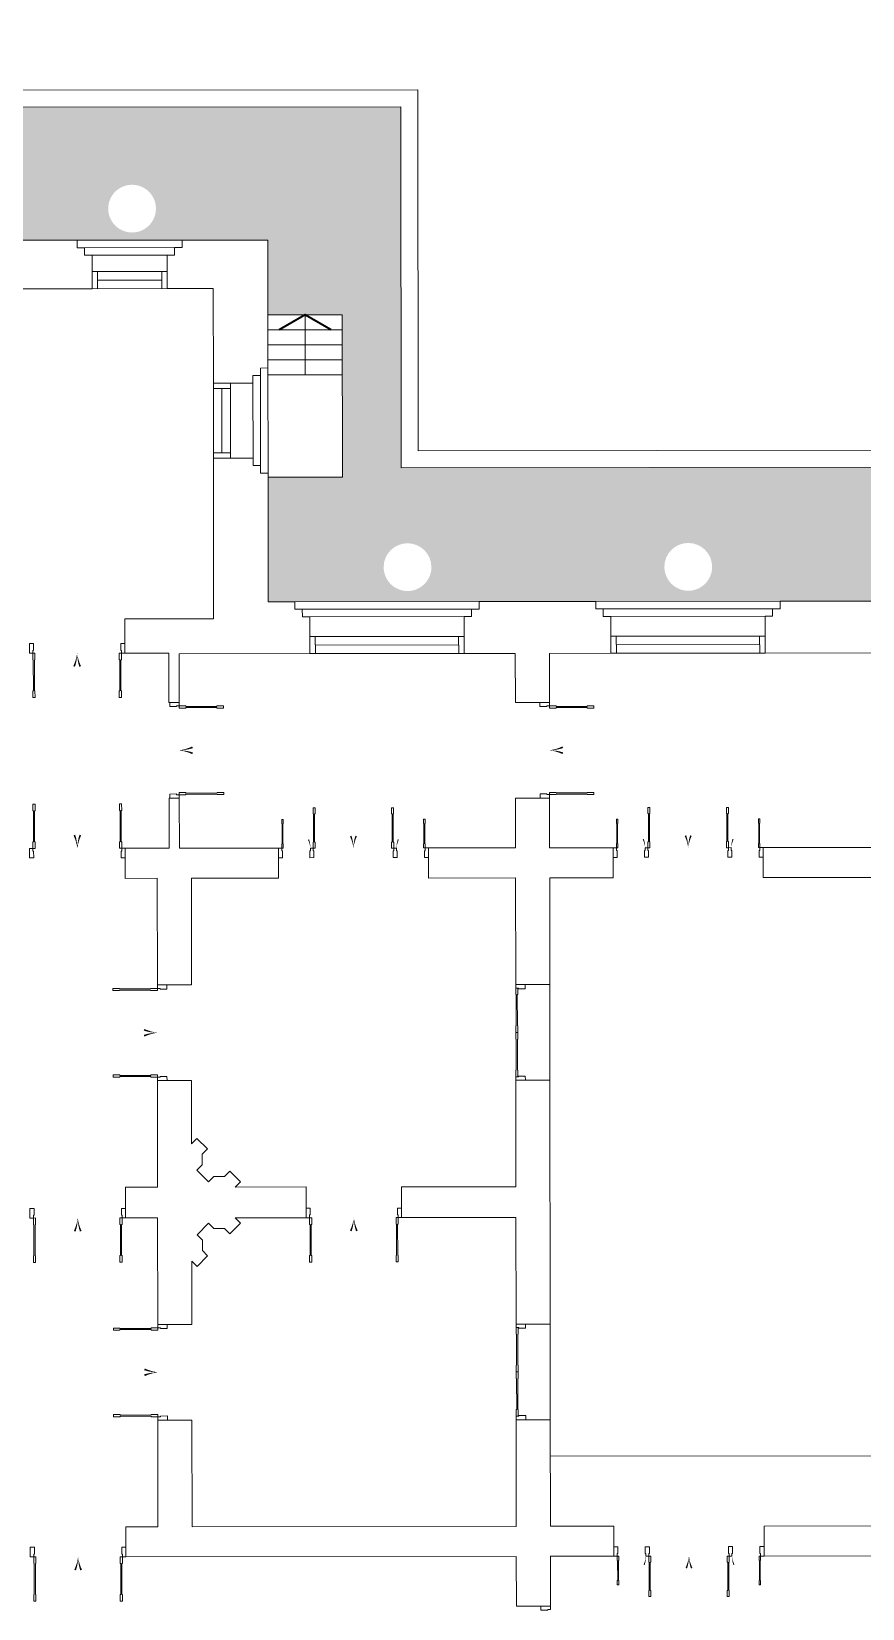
# Model space of a CAD drawing. Header units: millimetres. Extents: x 930469 to 1523124, y -120375 to 411163.
# Drawn here: x 1319202 to 1331376, y 131265 to 154369 of the extents above; entities that cross this region are included whole.
import ezdxf

# ---------------------------------------------------------------- set-up
doc = ezdxf.new("R2010")
doc.units = ezdxf.units.MM
doc.layers.get('0').update_dxf_attribs({"color": 8, "lineweight": 0})
for name, color, linetype, lineweight in [('Dia vat', 8, 'Continuous', 0), ('Xref Landscape 48lythuongkiet 2020 06 01$0$!Chen', 8, 'Continuous', 0), ('Xref Landscape 48lythuongkiet 2020 06 01$0$!Cua nhat', 8, 'Continuous', 0), ('Xref Landscape 48lythuongkiet 2020 06 01$0$1', 8, 'Continuous', 0), ('Xref Landscape 48lythuongkiet 2020 06 01$0$HATCH', 8, 'Continuous', 0), ('Xref Landscape 48lythuongkiet 2020 06 01$0$MANH', 8, 'Continuous', 0), ('Xref Landscape 48lythuongkiet 2020 06 01$0$NETTHAY', 8, 'Continuous', 0)]:
    doc.layers.add(name, color=color, linetype=linetype, lineweight=lineweight)

# ---------------------------------------------------------------- blocks, each defined once
blk = doc.blocks.new('Xref Landscape 48lythuongkiet 2020 06 01$0$45 LTK')
at = {"layer": 'Xref Landscape 48lythuongkiet 2020 06 01$0$HATCH'}
h = blk.add_hatch(dxfattribs=at)
h.set_pattern_fill('OPGACH04', color=256, scale=80, style=0)
h.set_pattern_definition([(45, (-747057.98, 478711.1), (4e-14, 452.54834), [960, -320]), (135, (-746831.7, 478937.38), (4e-14, 452.54834), [960, -320])])
h.paths.add_polyline_path([(14930, 30195), (12580, 30195), (12580, 28995), (14930, 28995)])
h.paths.add_polyline_path([(12580, 30195), (11600, 30195), (11600, 28995), (12580, 28995)])
h.paths.add_polyline_path([(11600, 30195), (8830, 30195), (8830, 28995), (10793, 28995, -0.311722), (11191, 28995), (11600, 28995)])
h.paths.add_polyline_path([(8830, 30195), (3500, 30195), (3500, 28995), (6296, 28995, -0.311722), (6694, 28995), (8830, 28995)])
h.paths.add_polyline_path([(3500, 30195), (400, 30195), (400, 28995), (1848, 28995, -0.311722), (2246, 28995), (3500, 28995)])
h.paths.add_polyline_path([(400, 30195), (-1950, 30195), (-1950, 28995), (400, 28995)])
h.paths.add_polyline_path([(400, 28995), (-1950, 28995), (-1950, 27890), (0, 27890), (0, 28245), (400, 28245)])
h.paths.add_polyline_path([(1697, 28707, -0.246425), (1848, 28995), (400, 28995), (400, 28245), (1255, 28245), (2795, 28245), (3500, 28245), (3500, 28995), (2246, 28995, -0.246425), (2397, 28707, -1)])
h.paths.add_polyline_path([(6145, 28707, -0.246425), (6296, 28995), (3500, 28995), (3500, 28245), (5140, 28245), (7840, 28245), (8830, 28245), (8830, 28995), (6694, 28995, -0.246425), (6845, 28707, -1)])
h.paths.add_polyline_path([(10793, 28995), (8830, 28995), (8830, 28245), (10185, 28245), (11600, 28245), (11600, 28995), (11191, 28995, -0.246425), (11342, 28707, -1), (10642, 28707, -0.246425)])
h.paths.add_polyline_path([(14930, 28995), (12580, 28995), (12580, 28245), (12980, 28245), (12980, 27890), (14930, 27890)])
h.paths.add_polyline_path([(12580, 28995), (11600, 28995), (11600, 28245), (11725, 28245), (12580, 28245)])
h.paths.add_polyline_path([(14930, 27890), (12980, 27890), (12980, 27150), (14070, 27150), (14070, 24770), (12980, 24770), (12980, 22945), (13370, 22945), (16070, 22945), (16940, 22945), (16940, 24905), (14930, 24905)])
h.paths.add_polyline_path([(15372, 23450, -1), (14672, 23450, -1)], flags=16)
h.paths.add_polyline_path([(0, 27890), (-1950, 27890), (-1950, 22445), (-1500, 22445), (-1500, 24515), (-1280, 24515), (-1280, 24295), (0, 24295), (0, 26110)])
h.paths.add_polyline_path([(-141, 25173, -1), (-841, 25173, -1)], flags=16)
h.paths.add_polyline_path([(-1500, 22445), (-1950, 22445), (-1950, 19115), (-1500, 19115)])
h.paths.add_polyline_path([(0, 17235), (-1280, 17235), (-1280, 17015), (-1500, 17015), (-1500, 19115), (-1950, 19115), (-1950, 14145), (0, 14145), (0, 15282)])
h.paths.add_polyline_path([(0, 14145), (-1950, 14145), (-1950, 9175), (-1500, 9175), (-1500, 11275), (-1280, 11275), (-1280, 11055), (0, 11055), (0, 13007)])
h.paths.add_polyline_path([(-1500, 9175), (-1950, 9175), (-1950, 5845), (-1500, 5845)])
h.paths.add_polyline_path([(0, 2135), (0, 3995), (-1280, 3995), (-1280, 3775), (-1500, 3775), (-1500, 5845), (-1950, 5845), (-1950, 355), (0, 355)])
h.paths.add_polyline_path([(-841, 3105, -1), (-141, 3105, -1)], flags=16)
h.paths.add_polyline_path([(400, 0), (0, 0), (0, 355), (-1950, 355), (-1950, -1950), (400, -1950)])
h.paths.add_polyline_path([(3500, 0), (2795, 0), (1255, 0), (400, 0), (400, -1950), (3500, -1950)])
h.paths.add_polyline_path([(8830, 0), (7840, 0), (5140, 0), (3500, 0), (3500, -1950), (8830, -1950)])
h.paths.add_polyline_path([(11600, 0), (10185, 0), (8830, 0), (8830, -1950), (11600, -1950)])
h.paths.add_polyline_path([(12580, 0), (11725, 0), (11600, 0), (11600, -1950), (12580, -1950)])
h.paths.add_polyline_path([(14845, 355), (12980, 355), (12980, 0), (12580, 0), (12580, -1950), (14845, -1950)])
h.paths.add_polyline_path([(14845, 3395), (16940, 3395), (16940, 4145), (13590, 4145), (13590, 5345), (13370, 5345), (12980, 5345), (12980, 3415), (12980, 1875), (12980, 355), (14845, 355)])
h.paths.add_polyline_path([(21095, 5345), (20480, 5345), (17780, 5345), (17120, 5345), (17120, 4145), (16940, 4145), (16940, 3395), (21095, 3395)])
h.paths.add_polyline_path([(25570, 5345), (24750, 5345), (22050, 5345), (21095, 5345), (21095, 3395), (25680, 3395), (25680, 4145), (25570, 4145)])
h.paths.add_polyline_path([(30700, 5345), (29100, 5345), (29100, 4145), (25680, 4145), (25680, 3395), (28750, 3395), (28750, 355), (30700, 355)])
h.paths.add_polyline_path([(21095, 24905), (16940, 24905), (16940, 22945), (17780, 22945), (20480, 22945), (21095, 22945)])
h.paths.add_polyline_path([(19485, 23450, -1), (18785, 23450, -1)], flags=16)
h.paths.add_polyline_path([(25680, 24905), (21095, 24905), (21095, 22945), (22050, 22945), (24750, 22945), (25680, 22945)])
h.paths.add_polyline_path([(23755, 23450, -1), (23055, 23450, -1)], flags=16)
h.paths.add_polyline_path([(28240, 25845), (29455, 25845), (29455, 26265), (29455, 27805), (29455, 27890), (27505, 27890), (27505, 24905), (25680, 24905), (25680, 22945), (26320, 22945), (29020, 22945), (29455, 22945), (29455, 23465), (28240, 23465)])
h.paths.add_polyline_path([(27465, 23450, -1), (26765, 23450, -1)], flags=16)
h.paths.add_polyline_path([(28662, 27041, -1), (29362, 27041, -1)], flags=16)
h.paths.add_polyline_path([(29455, 28995), (27505, 28995), (27505, 27890), (29455, 27890)])
h.paths.add_polyline_path([(29930, 30595), (29710, 30595), (29710, 30815), (30915, 30815), (30915, 31265), (27505, 31265), (27505, 28995), (29455, 28995), (29455, 29315), (29930, 29315)])
h.paths.add_polyline_path([(34490, 31265), (30915, 31265), (30915, 30815), (34490, 30815)])
h.paths.add_polyline_path([(38030, 31265), (34490, 31265), (34490, 30815), (35020, 30815), (35020, 30595), (34800, 30595), (34800, 29315), (35005, 29315), (36945, 29315), (38030, 29315)])
h.paths.add_polyline_path([(36325, 29763, -1), (35625, 29763, -1)], flags=16)
h.paths.add_polyline_path([(41905, 31265), (38030, 31265), (38030, 29315), (38885, 29315), (40825, 29315), (41905, 29315)])
h.paths.add_polyline_path([(40205, 29763, -1), (39505, 29763, -1)], flags=16)
h.paths.add_polyline_path([(45235, 30595), (45015, 30595), (45015, 30815), (45546, 30815), (45546, 31265), (41905, 31265), (41905, 29315), (42811, 29315), (44751, 29315), (45235, 29315)])
h.paths.add_polyline_path([(44130, 29763, -1), (43431, 29763, -1)], flags=16)
h.paths.add_polyline_path([(14762, 23182), (15271, 23182), (15271, 23707), (14762, 23707)], flags=24)
h.paths.add_polyline_path([(14115, 26847), (14115, 27543), (14445, 27543), (14445, 26847)], flags=24)
h.paths.add_polyline_path([(14115, 25263), (14115, 25927), (14445, 25927), (14445, 25263)], flags=24)
h.paths.add_polyline_path([(14115, 23647), (14115, 24343), (14445, 24343), (14445, 23647)], flags=24)
h.paths.add_polyline_path([(-808, 24905), (-177, 24905), (-177, 25430), (-808, 25430)], flags=24)
h.paths.add_polyline_path([(-988, 16011), (-292, 16011), (-292, 15681), (-988, 15681)], flags=24)
h.paths.add_polyline_path([(-1671, 15557), (-1109, 15557), (-1109, 15227), (-1671, 15227)], flags=24)
h.paths.add_polyline_path([(-2006, 16011), (-1444, 16011), (-1444, 15681), (-2006, 15681)], flags=9)
edge = h.paths.add_edge_path(flags=24)
edge.add_line((-808, 2837), (-177, 2837))
edge.add_line((-177, 2837), (-177, 3362))
edge.add_line((-177, 3362), (-808, 3362))
edge.add_line((-808, 3362), (-808, 2837))
h.paths.add_polyline_path([(13732, 685), (13732, 1415), (14062, 1415), (14062, 685)], flags=24)
h.paths.add_polyline_path([(13732, 3355), (13732, 4085), (14062, 4085), (14062, 3355)], flags=24)
h.paths.add_polyline_path([(30644, 2585), (31206, 2585), (31206, 2255), (30644, 2255)], flags=9)
h.paths.add_polyline_path([(18875, 23182), (19383, 23182), (19383, 23707), (18875, 23707)], flags=24)
h.paths.add_polyline_path([(23145, 23182), (23653, 23182), (23653, 23707), (23145, 23707)], flags=24)
h.paths.add_polyline_path([(26855, 23182), (27363, 23182), (27363, 23707), (26855, 23707)], flags=24)
h.paths.add_polyline_path([(28695, 26773), (29323, 26773), (29323, 27298), (28695, 27298)], flags=24)
h.paths.add_polyline_path([(27610, 26847), (27610, 27543), (27940, 27543), (27940, 26847)], flags=24)
h.paths.add_polyline_path([(27610, 25263), (27610, 25927), (27940, 25927), (27940, 25263)], flags=24)
h.paths.add_polyline_path([(27610, 23647), (27610, 24343), (27940, 24343), (27940, 23647)], flags=24)
h.paths.add_polyline_path([(35659, 29495), (36289, 29495), (36289, 30020), (35659, 30020)], flags=24)
h.paths.add_polyline_path([(39539, 29495), (40169, 29495), (40169, 30020), (39539, 30020)], flags=24)
h.paths.add_polyline_path([(43464, 29495), (44095, 29495), (44095, 30020), (43464, 30020)], flags=24)
at = {"layer": 'Xref Landscape 48lythuongkiet 2020 06 01$0$!Chen'}
for points in [[(10136, 22000, 26, 0, 0.07793), (10180, 22195, 0, 0, -0.398716), (9562, 21545, 0, 0, -0.414214)], [(10224, 22000, 26, 0, -0.07793), (10180, 22195, 0, 0, 0.398716), (10797, 21545, 0, 0, 0.414214)], [(11870, 20814, 26, 0, -0.07793), (11675, 20770, 0, 0, 0.398716), (12325, 21387, 0, 0, 0.414214)], [(17295, 20809, 26, 0, -0.07793), (17100, 20765, 0, 0, 0.398716), (17750, 21382, 0, 0, 0.414214)], [(11870, 20726, 26, 0, 0.07793), (11675, 20770, 0, 0, -0.398716), (12325, 20152, 0, 0, -0.414214)], [(17295, 20721, 26, 0, 0.07793), (17100, 20765, 0, 0, -0.398716), (17750, 20147, 0, 0, -0.414214)], [(10136, 19530, 26, 0, -0.07793), (10180, 19335, 0, 0, 0.398716), (9562, 19985, 0, 0, 0.414214)], [(10224, 19530, 26, 0, 0.07793), (10180, 19335, 0, 0, -0.398716), (10797, 19985, 0, 0, -0.414214)], [(14185, 19512, 23.6, 0, -0.07793), (14225, 19335, 0, 0, 0.398716), (13664, 19925, 0, 0, 0.414214)], [(14265, 19512, 23.6, 0, 0.07793), (14225, 19335, 0, 0, -0.398716), (14785, 19925, 0, 0, -0.414214)], [(19090, 19512, 23.6, 0, -0.07793), (19130, 19335, 0, 0, 0.398716), (18569, 19925, 0, 0, 0.414214)], [(19170, 19512, 23.6, 0, 0.07793), (19130, 19335, 0, 0, -0.398716), (19690, 19925, 0, 0, -0.414214)], [(13567, 19461, 16.8, 0, -0.07793), (13595, 19335, 0, 0, 0.398716), (13196, 19755, 0, 0, 0.414214)], [(14883, 19461, 16.8, 0, 0.07793), (14855, 19335, 0, 0, -0.398716), (15254, 19755, 0, 0, -0.414214)], [(18472, 19461, 16.8, 0, -0.07793), (18500, 19335, 0, 0, 0.398716), (18101, 19755, 0, 0, 0.414214)], [(19788, 19461, 16.8, 0, 0.07793), (19760, 19335, 0, 0, -0.398716), (20159, 19755, 0, 0, -0.414214)], [(11155, 16676, 26, 0, 0.07793), (11350, 16632, 0, 0, -0.398716), (10700, 17250, 0, 0, -0.414214)], [(11155, 16589, 26, 0, -0.07793), (11350, 16632, 0, 0, 0.398716), (10700, 16015, 0, 0, 0.414214)], [(10136, 13725, 26, 0, 0.07793), (10180, 13920, 0, 0, -0.398716), (9562, 13270, 0, 0, -0.414214)], [(10224, 13725, 26, 0, -0.07793), (10180, 13920, 0, 0, 0.398716), (10797, 13270, 0, 0, 0.414214)], [(14181, 13725, 26, 0, 0.07793), (14225, 13920, 0, 0, -0.398716), (13608, 13270, 0, 0, -0.414214)], [(14269, 13725, 26, 0, -0.07793), (14225, 13920, 0, 0, 0.398716), (14843, 13270, 0, 0, 0.414214)], [(11155, 11701, 26, 0, 0.07793), (11350, 11657, 0, 0, -0.398716), (10700, 12275, 0, 0, -0.414214)], [(11155, 11614, 26, 0, -0.07793), (11350, 11657, 0, 0, 0.398716), (10700, 11040, 0, 0, 0.414214)], [(10136, 8760, 26, 0, 0.07793), (10180, 8955, 0, 0, -0.398716), (9562, 8305, 0, 0, -0.414214)], [(10224, 8760, 26, 0, -0.07793), (10180, 8955, 0, 0, 0.398716), (10797, 8305, 0, 0, 0.414214)], [(18472, 8829, 16.8, 0, 0.07793), (18500, 8955, 0, 0, -0.398716), (18101, 8535, 0, 0, -0.414214)], [(19090, 8778, 23.6, 0, 0.07793), (19130, 8955, 0, 0, -0.398716), (18569, 8365, 0, 0, -0.414214)], [(19170, 8778, 23.6, 0, -0.07793), (19130, 8955, 0, 0, 0.398716), (19690, 8365, 0, 0, 0.414214)], [(19788, 8829, 16.8, 0, -0.07793), (19760, 8955, 0, 0, 0.398716), (20159, 8535, 0, 0, 0.414214)]]:
    blk.add_lwpolyline(points, format="xyseb", dxfattribs=at)
at = {"layer": 'Xref Landscape 48lythuongkiet 2020 06 01$0$!Cua nhat'}
for p, q in [((10880, 22335), (10880, 22195)), ((11535, 21470), (11675, 21470)), ((16960, 20065), (17100, 20065)), ((10880, 19195), (10880, 19335)), ((13585, 19295), (13585, 19195)), ((13585, 19295), (13595, 19295)), ((13585, 19195), (13645, 19195)), ((13635, 19335), (13595, 19335)), ((13595, 19295), (13595, 19335)), ((13635, 19295), (13635, 19335)), ((13645, 19295), (13635, 19295)), ((13645, 19195), (13645, 19295)), ((14805, 19195), (14805, 19295)), ((14805, 19295), (14815, 19295)), ((14865, 19195), (14805, 19195)), ((14815, 19295), (14815, 19335)), ((14815, 19335), (14855, 19335)), ((14855, 19295), (14855, 19335)), ((14865, 19295), (14855, 19295)), ((14865, 19295), (14865, 19195)), ((18490, 19295), (18490, 19195)), ((18490, 19295), (18500, 19295)), ((18490, 19195), (18550, 19195)), ((18540, 19335), (18500, 19335)), ((18500, 19295), (18500, 19335)), ((18540, 19295), (18540, 19335)), ((18550, 19295), (18540, 19295)), ((18550, 19195), (18550, 19295)), ((19710, 19195), (19710, 19295)), ((19710, 19295), (19720, 19295)), ((19770, 19195), (19710, 19195)), ((19720, 19295), (19720, 19335)), ((19720, 19335), (19760, 19335)), ((19760, 19295), (19760, 19335)), ((19770, 19295), (19760, 19295)), ((19770, 19295), (19770, 19195)), ((11490, 17332), (11350, 17332)), ((16740, 17332), (16600, 17332)), ((10880, 14060), (10880, 13920)), ((14925, 14060), (14925, 13920)), ((11490, 12357), (11350, 12357)), ((16740, 12357), (16600, 12357)), ((10880, 9095), (10880, 8955)), ((18490, 8995), (18490, 9095)), ((18490, 9095), (18550, 9095)), ((18550, 9095), (18550, 8995)), ((19770, 9095), (19710, 9095)), ((19710, 9095), (19710, 8995)), ((19770, 8995), (19770, 9095)), ((18490, 8995), (18500, 8995)), ((18500, 8995), (18500, 8955)), ((18540, 8955), (18500, 8955)), ((18550, 8995), (18540, 8995)), ((18540, 8995), (18540, 8955)), ((19710, 8995), (19720, 8995)), ((19720, 8995), (19720, 8955)), ((19720, 8955), (19760, 8955)), ((19770, 8995), (19760, 8995)), ((19760, 8995), (19760, 8955)), ((16960, 8225), (17100, 8225))]:
    blk.add_line(p, q, dxfattribs=at)
for points in [[(9480, 22195), (9480, 22335), (9540, 22335), (9540, 22235), (9530, 22235), (9530, 22195)], [(9562, 21545), (9562, 21642), (9554, 21642), (9554, 22097), (9562, 22097), (9562, 22195), (9530, 22195), (9530, 22097), (9538, 22097), (9538, 21642), (9530, 21642), (9530, 21545)], [(10797, 21545), (10797, 21642), (10806, 21642), (10806, 22097), (10797, 22097), (10797, 22195), (10830, 22195), (10830, 22097), (10822, 22097), (10822, 21642), (10830, 21642), (10830, 21545)], [(10880, 22195), (10880, 22335), (10820, 22335), (10820, 22235), (10830, 22235), (10830, 22195)], [(11675, 21470), (11535, 21470), (11535, 21410), (11635, 21410), (11635, 21420), (11675, 21420)], [(12325, 21387), (12227, 21387), (12227, 21396), (11772, 21396), (11772, 21387), (11675, 21387), (11675, 21420), (11772, 21420), (11772, 21412), (12227, 21412), (12227, 21420), (12325, 21420)], [(17100, 21465), (16960, 21465), (16960, 21405), (17060, 21405), (17060, 21415), (17100, 21415)], [(17750, 21382), (17652, 21382), (17652, 21391), (17197, 21391), (17197, 21382), (17100, 21382), (17100, 21415), (17197, 21415), (17197, 21407), (17652, 21407), (17652, 21415), (17750, 21415)], [(11675, 20070), (11535, 20070), (11535, 20130), (11635, 20130), (11635, 20120), (11675, 20120)], [(12325, 20152), (12227, 20152), (12227, 20144), (11772, 20144), (11772, 20152), (11675, 20152), (11675, 20120), (11772, 20120), (11772, 20128), (12227, 20128), (12227, 20120), (12325, 20120)], [(17100, 20065), (16960, 20065), (16960, 20125), (17060, 20125), (17060, 20115), (17100, 20115)], [(17750, 20147), (17652, 20147), (17652, 20139), (17197, 20139), (17197, 20147), (17100, 20147), (17100, 20115), (17197, 20115), (17197, 20123), (17652, 20123), (17652, 20115), (17750, 20115)], [(9562, 19985), (9562, 19887), (9554, 19887), (9554, 19432), (9562, 19432), (9562, 19335), (9530, 19335), (9530, 19432), (9538, 19432), (9538, 19887), (9530, 19887), (9530, 19985)], [(10797, 19985), (10797, 19887), (10806, 19887), (10806, 19432), (10797, 19432), (10797, 19335), (10830, 19335), (10830, 19432), (10822, 19432), (10822, 19887), (10830, 19887), (10830, 19985)], [(13664, 19925), (13664, 19836), (13657, 19836), (13657, 19423), (13664, 19423), (13664, 19335), (13635, 19335), (13635, 19423), (13642, 19423), (13642, 19836), (13635, 19836), (13635, 19925)], [(14785, 19925), (14785, 19836), (14793, 19836), (14793, 19423), (14785, 19423), (14785, 19335), (14815, 19335), (14815, 19423), (14808, 19423), (14808, 19836), (14815, 19836), (14815, 19925)], [(18569, 19925), (18569, 19836), (18562, 19836), (18562, 19423), (18569, 19423), (18569, 19335), (18540, 19335), (18540, 19423), (18547, 19423), (18547, 19836), (18540, 19836), (18540, 19925)], [(19690, 19925), (19690, 19836), (19698, 19836), (19698, 19423), (19690, 19423), (19690, 19335), (19720, 19335), (19720, 19423), (19713, 19423), (19713, 19836), (19720, 19836), (19720, 19925)], [(13196, 19755), (13196, 19692), (13191, 19692), (13191, 19398), (13196, 19398), (13196, 19335), (13175, 19335), (13175, 19398), (13180, 19398), (13180, 19692), (13175, 19692), (13175, 19755)], [(15254, 19755), (15254, 19692), (15259, 19692), (15259, 19398), (15254, 19398), (15254, 19335), (15275, 19335), (15275, 19398), (15270, 19398), (15270, 19692), (15275, 19692), (15275, 19755)], [(18101, 19755), (18101, 19692), (18096, 19692), (18096, 19398), (18101, 19398), (18101, 19335), (18080, 19335), (18080, 19398), (18085, 19398), (18085, 19692), (18080, 19692), (18080, 19755)], [(20159, 19755), (20159, 19692), (20164, 19692), (20164, 19398), (20159, 19398), (20159, 19335), (20180, 19335), (20180, 19398), (20175, 19398), (20175, 19692), (20180, 19692), (20180, 19755)], [(9480, 19335), (9480, 19195), (9540, 19195), (9540, 19295), (9530, 19295), (9530, 19335)], [(10880, 19335), (10880, 19195), (10820, 19195), (10820, 19295), (10830, 19295), (10830, 19335)], [(13125, 19335), (13125, 19195), (13185, 19195), (13185, 19295), (13175, 19295), (13175, 19335)], [(15325, 19335), (15325, 19195), (15265, 19195), (15265, 19295), (15275, 19295), (15275, 19335)], [(18030, 19335), (18030, 19195), (18090, 19195), (18090, 19295), (18080, 19295), (18080, 19335)], [(20230, 19335), (20230, 19195), (20170, 19195), (20170, 19295), (20180, 19295), (20180, 19335)], [(11350, 17332), (11490, 17332), (11490, 17272), (11390, 17272), (11390, 17282), (11350, 17282)], [(16600, 17332), (16740, 17332), (16740, 17272), (16640, 17272), (16640, 17282), (16600, 17282)], [(10700, 17250), (10797, 17250), (10797, 17258), (11252, 17258), (11252, 17250), (11350, 17250), (11350, 17282), (11252, 17282), (11252, 17274), (10797, 17274), (10797, 17282), (10700, 17282)], [(16632, 16632), (16632, 16730), (16624, 16730), (16624, 17185), (16632, 17185), (16632, 17282), (16600, 17282), (16600, 17185), (16608, 17185), (16608, 16730), (16600, 16730), (16600, 16632)], [(16600, 16632), (16600, 16535), (16608, 16535), (16608, 16080), (16600, 16080), (16600, 15982), (16632, 15982), (16632, 16080), (16624, 16080), (16624, 16535), (16632, 16535), (16632, 16632)], [(10700, 16015), (10797, 16015), (10797, 16007), (11252, 16007), (11252, 16015), (11350, 16015), (11350, 15982), (11252, 15982), (11252, 15991), (10797, 15991), (10797, 15982), (10700, 15982)], [(11350, 15932), (11490, 15932), (11490, 15992), (11390, 15992), (11390, 15982), (11350, 15982)], [(16600, 15932), (16740, 15932), (16740, 15992), (16640, 15992), (16640, 15982), (16600, 15982)], [(9480, 13920), (9480, 14060), (9540, 14060), (9540, 13960), (9530, 13960), (9530, 13920)], [(9562, 13270), (9562, 13367), (9554, 13367), (9554, 13822), (9562, 13822), (9562, 13920), (9530, 13920), (9530, 13822), (9538, 13822), (9538, 13367), (9530, 13367), (9530, 13270)], [(10797, 13270), (10797, 13367), (10806, 13367), (10806, 13822), (10797, 13822), (10797, 13920), (10830, 13920), (10830, 13822), (10822, 13822), (10822, 13367), (10830, 13367), (10830, 13270)], [(10880, 13920), (10880, 14060), (10820, 14060), (10820, 13960), (10830, 13960), (10830, 13920)], [(13525, 13920), (13525, 14060), (13585, 14060), (13585, 13960), (13575, 13960), (13575, 13920)], [(13608, 13270), (13608, 13367), (13599, 13367), (13599, 13822), (13608, 13822), (13608, 13920), (13575, 13920), (13575, 13822), (13583, 13822), (13583, 13367), (13575, 13367), (13575, 13270)], [(14843, 13270), (14843, 13367), (14851, 13367), (14851, 13822), (14843, 13822), (14843, 13920), (14875, 13920), (14875, 13822), (14867, 13822), (14867, 13367), (14875, 13367), (14875, 13270)], [(14925, 13920), (14925, 14060), (14865, 14060), (14865, 13960), (14875, 13960), (14875, 13920)], [(10700, 12275), (10797, 12275), (10797, 12283), (11252, 12283), (11252, 12275), (11350, 12275), (11350, 12307), (11252, 12307), (11252, 12299), (10797, 12299), (10797, 12307), (10700, 12307)], [(11350, 12357), (11490, 12357), (11490, 12297), (11390, 12297), (11390, 12307), (11350, 12307)], [(16600, 12357), (16740, 12357), (16740, 12297), (16640, 12297), (16640, 12307), (16600, 12307)], [(16632, 11657), (16632, 11755), (16624, 11755), (16624, 12210), (16632, 12210), (16632, 12307), (16600, 12307), (16600, 12210), (16608, 12210), (16608, 11755), (16600, 11755), (16600, 11657)], [(16600, 11657), (16600, 11560), (16608, 11560), (16608, 11105), (16600, 11105), (16600, 11007), (16632, 11007), (16632, 11105), (16624, 11105), (16624, 11560), (16632, 11560), (16632, 11657)], [(10700, 11040), (10797, 11040), (10797, 11032), (11252, 11032), (11252, 11040), (11350, 11040), (11350, 11007), (11252, 11007), (11252, 11016), (10797, 11016), (10797, 11007), (10700, 11007)], [(11350, 10957), (11490, 10957), (11490, 11017), (11390, 11017), (11390, 11007), (11350, 11007)], [(16600, 10957), (16740, 10957), (16740, 11017), (16640, 11017), (16640, 11007), (16600, 11007)], [(9480, 8955), (9480, 9095), (9540, 9095), (9540, 8995), (9530, 8995), (9530, 8955)], [(10880, 8955), (10880, 9095), (10820, 9095), (10820, 8995), (10830, 8995), (10830, 8955)], [(18030, 8955), (18030, 9095), (18090, 9095), (18090, 8995), (18080, 8995), (18080, 8955)], [(20230, 8955), (20230, 9095), (20170, 9095), (20170, 8995), (20180, 8995), (20180, 8955)], [(9562, 8305), (9562, 8402), (9554, 8402), (9554, 8857), (9562, 8857), (9562, 8955), (9530, 8955), (9530, 8857), (9538, 8857), (9538, 8402), (9530, 8402), (9530, 8305)], [(10797, 8305), (10797, 8402), (10806, 8402), (10806, 8857), (10797, 8857), (10797, 8955), (10830, 8955), (10830, 8857), (10822, 8857), (10822, 8402), (10830, 8402), (10830, 8305)], [(18101, 8535), (18101, 8598), (18096, 8598), (18096, 8892), (18101, 8892), (18101, 8955), (18080, 8955), (18080, 8892), (18085, 8892), (18085, 8598), (18080, 8598), (18080, 8535)], [(18569, 8365), (18569, 8453), (18562, 8453), (18562, 8866), (18569, 8866), (18569, 8955), (18540, 8955), (18540, 8866), (18547, 8866), (18547, 8453), (18540, 8453), (18540, 8365)], [(19690, 8365), (19690, 8453), (19698, 8453), (19698, 8866), (19690, 8866), (19690, 8955), (19720, 8955), (19720, 8866), (19713, 8866), (19713, 8453), (19720, 8453), (19720, 8365)], [(20159, 8535), (20159, 8598), (20164, 8598), (20164, 8892), (20159, 8892), (20159, 8955), (20180, 8955), (20180, 8892), (20175, 8892), (20175, 8598), (20180, 8598), (20180, 8535)], [(17100, 8225), (16960, 8225), (16960, 8165), (17060, 8165), (17060, 8175), (17100, 8175)]]:
    blk.add_lwpolyline(points, close=True, dxfattribs=at)
at = {"layer": 'Xref Landscape 48lythuongkiet 2020 06 01$0$1', "const_width": 30}
blk.add_lwpolyline([(13144, 26930), (13525, 27150), (13906, 26930)], dxfattribs=at)
at = {"layer": 'Xref Landscape 48lythuongkiet 2020 06 01$0$MANH'}
for p, q in [((15180, 30445), (-2200, 30445)), ((15180, 30445), (15180, 25155)), ((14930, 30195), (-1950, 30195)), ((14930, 30195), (14930, 24905)), ((10185, 28245), (11725, 28245)), ((10295, 28135), (11615, 28135)), ((10405, 28025), (11505, 28025)), ((10405, 27785), (11505, 27785)), ((10485, 27535), (10485, 27785)), ((11425, 27535), (11425, 27785)), ((10405, 27535), (11505, 27535)), ((10485, 27660), (11425, 27660)), ((12980, 27150), (14070, 27150)), ((13525, 26270), (13525, 27150)), ((14070, 24770), (14070, 27150)), ((12980, 26930), (14070, 26930)), ((12980, 26710), (14070, 26710)), ((12980, 26490), (14070, 26490)), ((12980, 26370), (12980, 24830)), ((12180, 26150), (12180, 25050)), ((12430, 26150), (12430, 25050)), ((12760, 26150), (12760, 25050)), ((12870, 26260), (12870, 24940)), ((12980, 26270), (14070, 26270)), ((12180, 26070), (12430, 26070)), ((12305, 26070), (12305, 25130)), ((12180, 25130), (12430, 25130)), ((27255, 25155), (15180, 25155)), ((12980, 24770), (14070, 24770)), ((27505, 24905), (14930, 24905)), ((16070, 22945), (13370, 22945)), ((20480, 22945), (17780, 22945)), ((15960, 22835), (13480, 22835)), ((15850, 22725), (13590, 22725)), ((20370, 22835), (17890, 22835)), ((20260, 22725), (18000, 22725)), ((15850, 22435), (13590, 22435)), ((13670, 22185), (13670, 22435)), ((15770, 22185), (15770, 22435)), ((20260, 22435), (18000, 22435)), ((18080, 22185), (18080, 22435)), ((20180, 22185), (20180, 22435)), ((15850, 22185), (13590, 22185)), ((15770, 22310), (13670, 22310)), ((20260, 22185), (18000, 22185)), ((20180, 22310), (18080, 22310)), ((17100, 10424), (28612, 10424))]:
    blk.add_line(p, q, dxfattribs=at)
at = {"layer": 'Xref Landscape 48lythuongkiet 2020 06 01$0$NETTHAY'}
for p, q in [((7840, 28245), (10185, 28245)), ((10185, 28245), (10185, 28135)), ((12980, 28245), (11725, 28245)), ((11725, 28245), (11725, 28135)), ((12980, 26370), (12980, 28245)), ((10185, 28135), (10295, 28135)), ((10295, 28135), (10295, 28025)), ((10295, 28025), (10405, 28025)), ((10405, 28025), (10405, 27535)), ((11615, 28025), (11505, 28025)), ((11505, 28025), (11505, 27535)), ((11725, 28135), (11615, 28135)), ((11615, 28135), (11615, 28025)), ((8080, 27535), (10405, 27535)), ((12180, 27535), (11505, 27535)), ((12180, 26150), (12180, 27535)), ((12980, 26370), (12870, 26370)), ((12870, 26370), (12870, 26260)), ((12760, 26150), (12180, 26150)), ((12870, 26260), (12760, 26260)), ((12760, 26260), (12760, 26150)), ((12180, 22695), (12180, 25050)), ((12760, 25050), (12180, 25050)), ((12760, 24940), (12760, 25050)), ((12870, 24940), (12760, 24940)), ((12870, 24830), (12870, 24940)), ((12980, 24830), (12870, 24830)), ((12980, 22945), (12980, 24830)), ((12980, 22945), (13370, 22945)), ((13370, 22945), (13370, 22835)), ((16070, 22835), (16070, 22945)), ((16070, 22945), (17780, 22945)), ((17780, 22945), (17780, 22835)), ((20480, 22835), (20480, 22945)), ((20480, 22945), (22050, 22945)), ((12180, 22695), (10880, 22695)), ((10880, 22695), (10880, 22195)), ((13370, 22835), (13480, 22835)), ((13480, 22835), (13480, 22725)), ((13480, 22725), (13590, 22725)), ((13590, 22725), (13590, 22185)), ((15850, 22185), (15850, 22725)), ((15960, 22725), (15850, 22725)), ((15960, 22725), (15960, 22835)), ((16070, 22835), (15960, 22835)), ((17780, 22835), (17890, 22835)), ((17890, 22835), (17890, 22725)), ((17890, 22725), (18000, 22725)), ((18000, 22725), (18000, 22185)), ((20260, 22185), (20260, 22725)), ((20370, 22725), (20260, 22725)), ((20370, 22725), (20370, 22835)), ((20480, 22835), (20370, 22835)), ((11525, 22195), (10880, 22195)), ((11525, 21470), (11525, 22195)), ((13590, 22185), (11675, 22185)), ((11675, 21470), (11675, 22185)), ((15850, 22185), (16600, 22185)), ((16600, 21465), (16600, 22185)), ((17100, 21465), (17100, 22185)), ((18000, 22185), (17100, 22185)), ((22270, 22185), (20260, 22185)), ((11565, 21470), (11525, 21470)), ((16600, 21465), (17100, 21465)), ((11525, 19335), (11525, 20070)), ((11675, 20070), (11525, 20070)), ((11675, 19335), (11675, 20070)), ((16600, 20065), (17100, 20065)), ((16600, 19335), (16600, 20065)), ((17100, 19335), (17100, 20065)), ((10880, 18895), (10880, 19335)), ((10880, 19335), (11525, 19335)), ((11675, 19335), (13125, 19335)), ((13125, 19335), (13125, 18895)), ((15325, 19335), (15325, 18895)), ((16600, 19335), (15325, 19335)), ((18030, 19335), (17100, 19335)), ((18030, 18895), (18030, 19335)), ((20230, 19335), (20230, 18895)), ((22300, 19335), (20230, 19335)), ((10880, 18895), (11350, 18895)), ((11350, 17332), (11350, 18895)), ((11850, 18895), (13125, 18895)), ((11850, 17332), (11850, 18895)), ((16600, 18895), (15325, 18895)), ((16600, 17332), (16600, 18895)), ((17100, 17332), (17100, 18895)), ((18030, 18895), (17100, 18895)), ((22300, 18895), (20230, 18895)), ((11350, 17332), (11850, 17332)), ((16600, 17332), (17100, 17332)), ((17100, 17332), (17100, 15932)), ((17100, 17300), (17100, 15900)), ((11350, 15932), (11850, 15932)), ((11350, 14370), (11350, 15932)), ((11850, 15006), (11850, 15932)), ((16600, 15932), (17100, 15932)), ((16600, 14370), (16600, 15932)), ((17100, 12357), (17100, 15932)), ((11850, 15006), (11928, 15084)), ((12083, 14929), (11928, 15084)), ((12006, 14851), (12083, 14929)), ((12006, 14695), (12006, 14851)), ((12006, 14695), (11928, 14617)), ((12097, 14448), (11928, 14617)), ((12331, 14526), (12409, 14603)), ((12564, 14448), (12409, 14603)), ((10880, 14370), (10880, 13920)), ((10880, 14370), (11350, 14370)), ((12175, 14526), (12097, 14448)), ((12331, 14526), (12175, 14526)), ((12486, 14370), (12564, 14448)), ((13525, 14370), (12486, 14370)), ((13525, 14370), (13525, 13920)), ((14925, 14370), (14925, 13920)), ((14925, 14370), (16600, 14370)), ((10880, 13920), (11350, 13920)), ((11350, 12357), (11350, 13920)), ((12486, 13920), (13525, 13920)), ((12486, 13920), (12564, 13842)), ((14925, 13920), (16600, 13920)), ((16600, 12357), (16600, 13920)), ((12097, 13842), (11928, 13673)), ((12006, 13595), (11928, 13673)), ((12175, 13764), (12097, 13842)), ((12331, 13764), (12175, 13764)), ((12331, 13764), (12409, 13687)), ((12564, 13842), (12409, 13687)), ((12006, 13595), (12006, 13439)), ((12006, 13439), (12083, 13361)), ((11850, 12357), (11850, 13284)), ((11850, 13284), (11928, 13206)), ((12083, 13361), (11928, 13206)), ((11350, 12357), (11850, 12357)), ((16600, 12357), (17100, 12357)), ((17100, 12357), (17100, 10957)), ((17100, 12325), (17100, 10957)), ((11350, 10957), (11850, 10957)), ((11350, 9395), (11350, 10957)), ((11850, 9395), (11850, 10957)), ((16600, 9395), (16600, 10957)), ((16600, 10957), (17100, 10957)), ((17100, 9395), (17100, 10957)), ((10880, 9395), (10880, 8955)), ((11350, 9395), (10880, 9395)), ((16600, 9395), (11850, 9395)), ((18030, 9395), (17100, 9395)), ((18030, 9395), (18030, 8955)), ((20230, 9395), (20230, 8955)), ((22300, 9395), (20230, 9395)), ((16600, 8955), (10880, 8955)), ((16600, 8225), (16600, 8955)), ((17100, 8225), (17100, 8955)), ((18030, 8955), (17100, 8955)), ((22300, 8955), (20230, 8955)), ((16600, 8225), (17100, 8225))]:
    blk.add_line(p, q, dxfattribs=at)
blk = doc.blocks.new('A$Ca17935cf')
at = {"rotation": 0.06106569006640072}
blk.add_blockref('Xref Landscape 48lythuongkiet 2020 06 01$0$45 LTK', (7679, 33212), dxfattribs=at)

msp = doc.modelspace()

# ---------------------------------------------------------------- block references
at = {"layer": 'Dia vat'}
msp.add_blockref('A$Ca17935cf', (1302034.8, 89843.8), dxfattribs=at)

doc.saveas('drawing.dxf')
